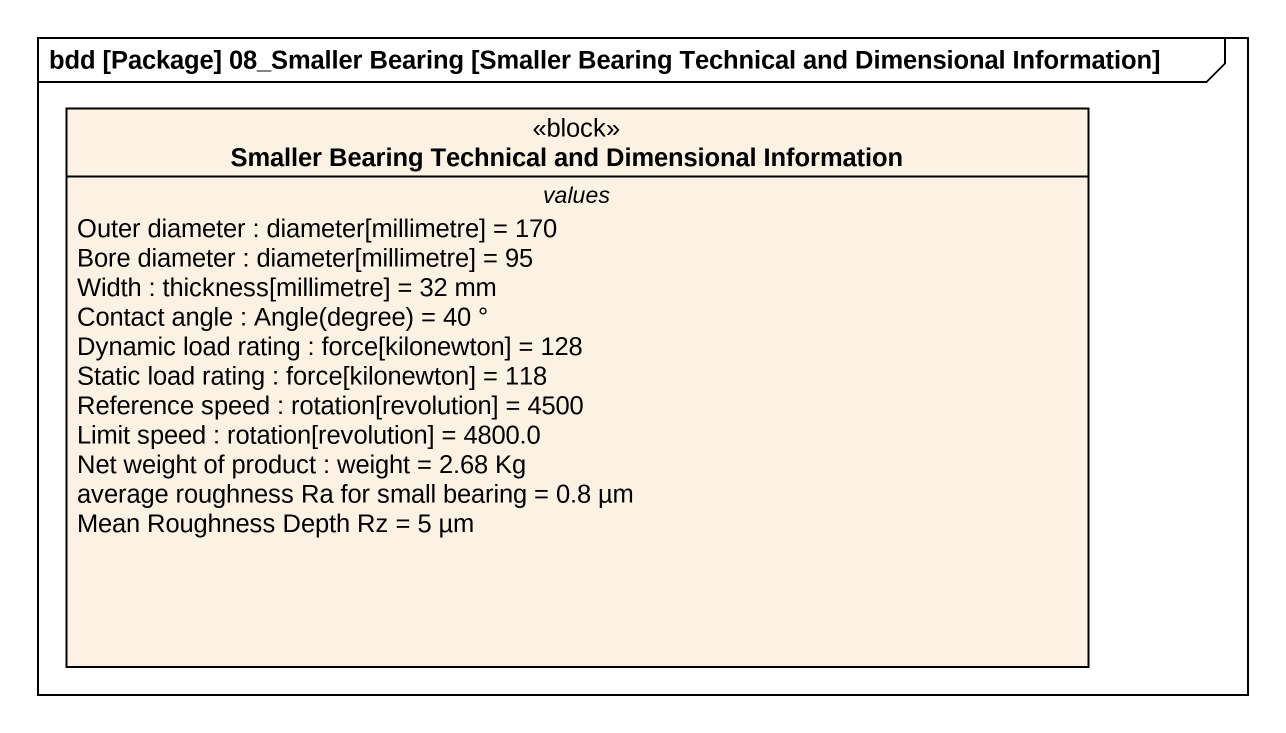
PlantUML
@startuml
mainframe bdd [Package] 08_Smaller Bearing [Smaller Bearing Technical and Dimensional Information]
hide circle
hide empty members
class "Smaller Bearing Technical and Dimensional Information" as Smaller_Bearing_Technical <<block>> {
  -- values --
  Outer diameter : diameter[millimetre] = 170
  Bore diameter : diameter[millimetre] = 95
  Width : thickness[millimetre] = 32 mm
  {field} Contact angle : Angle(degree) = 40 °
  Dynamic load rating : force[kilonewton] = 128
  Static load rating : force[kilonewton] = 118
  Reference speed : rotation[revolution] = 4500
  Limit speed : rotation[revolution] = 4800.0
  Net weight of product : weight = 2.68 Kg
  average roughness Ra for small bearing = 0.8 µm
  Mean Roughness Depth Rz = 5 µm
}
@enduml
